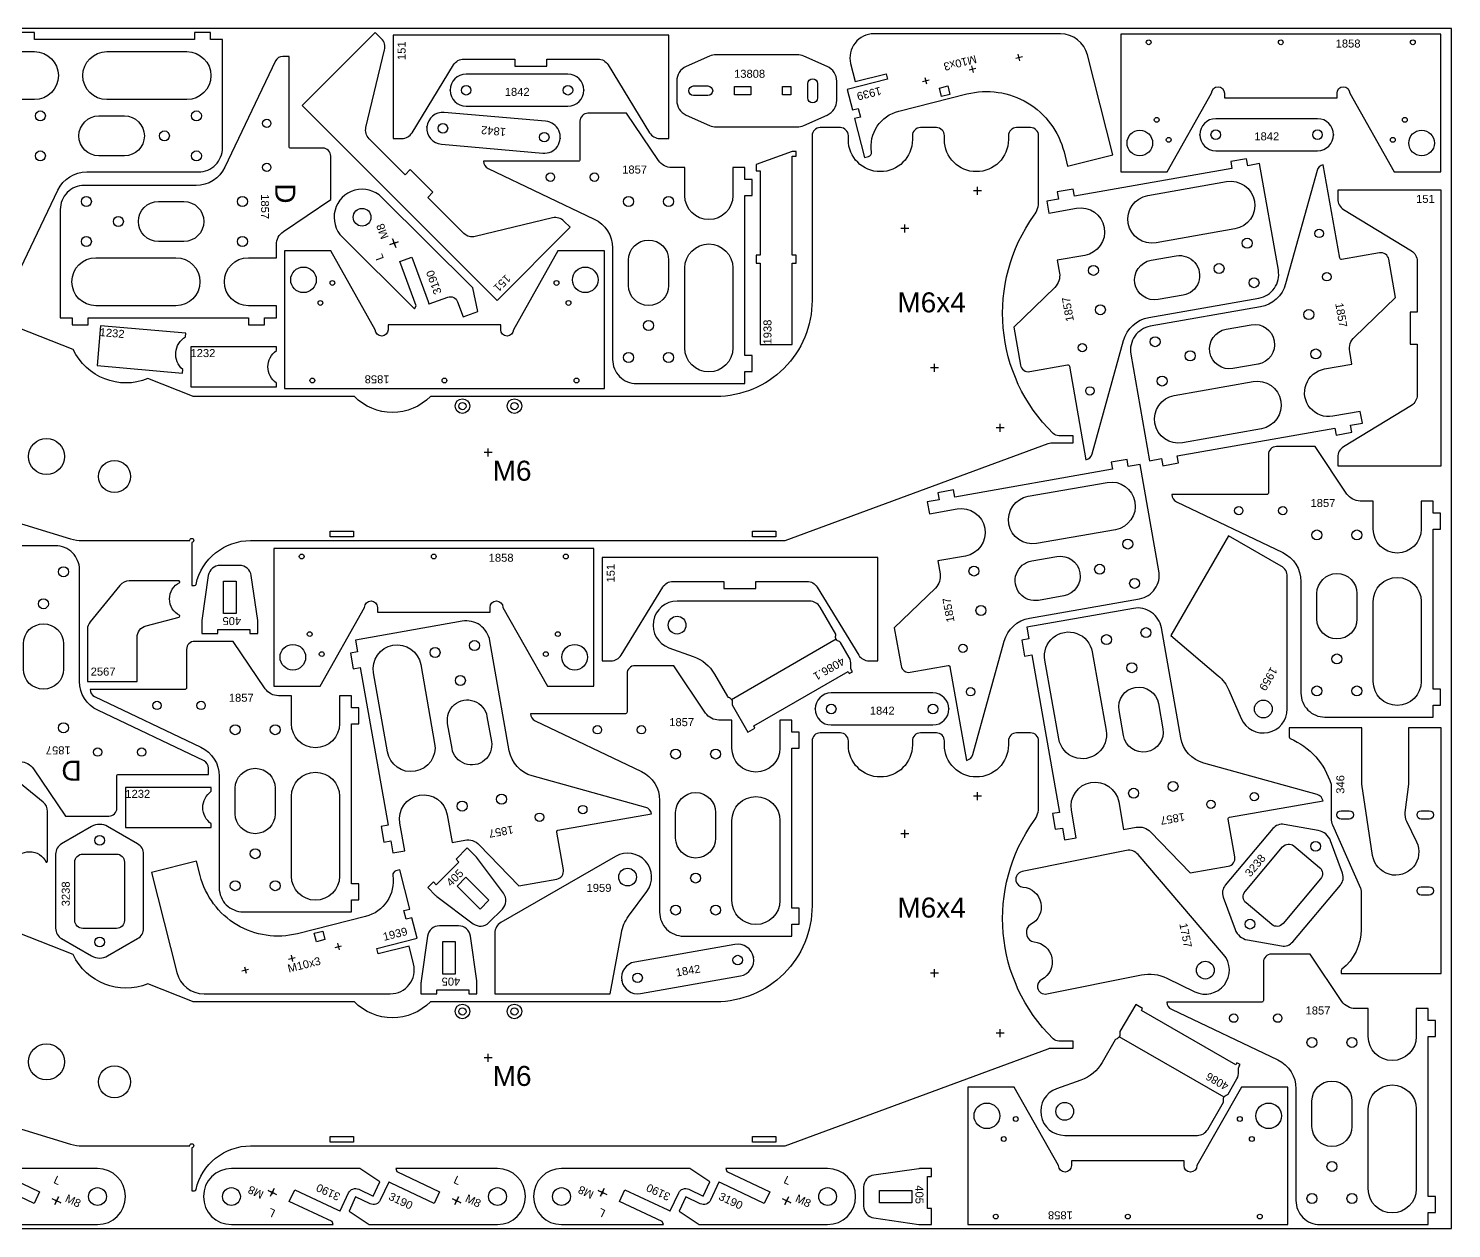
# Model space of a CAD drawing. Header units: millimetres. Extents: x 0 to 3000, y 0 to 1500.
# Drawn here: x 1222 to 3000, y 0 to 1500 of the extents above; entities that cross this region are included whole.
import ezdxf

# ---------------------------------------------------------------- set-up
doc = ezdxf.new("R2010")
doc.units = ezdxf.units.MM
doc.header["$MEASUREMENT"] = 0
for name, color, linetype in [('Gravir', 2, 'Continuous'), ('Gravír', 2, 'Continuous'), ('Jel', 2, 'Continuous')]:
    doc.layers.add(name, color=color, linetype=linetype)
doc.layers.add('Sheet', color=18, linetype='Continuous', true_color=0x000000)
doc.styles.add('Arial', font='txt', dxfattribs={"height": 0.2})
doc.styles.add('arial.ttf', font='txt', dxfattribs={"height": 0.2})
doc.styles.add('txt', font='txt', dxfattribs={"height": 0.2})

msp = doc.modelspace()

# ---------------------------------------------------------------- linework, layer by layer
at = {"color": 7}
for points in [[(1195.4, 1165.1), (1258.6, 1297.9, -0.28928), (1294.7, 1320.7), (1434.3, 1320.7, 0.414214), (1464.3, 1350.7), (1464.3, 1486), (1449.3, 1486), (1449.3, 1495), (1429.3, 1495), (1429.3, 1486), (1229.3, 1486), (1229.3, 1495), (1209.3, 1495)], [(1194.3, 1471), (1229.3, 1471, -1), (1229.3, 1411), (1194.3, 1411)], [(879.9, 982.8), (1274.5, 862.1, 0.074313), (1289.1, 860), (1423.3, 860, -1), (1428.3, 860.2, -0.429408), (1425.8, 857.6), (1425.8, 803.6), (1429.2, 803.6, 0.351484), (1431.2, 805.2, -0.351484), (1499.5, 860), (2167.5, 860), (2495.9, 981.3, -0.088747), (2499.3, 982), (2527.1, 982), (2527.1, 991), (2509.2, 991, -0.195996), (2502.2, 993.8, -0.370573), (2478.5, 1266.5, 0.156999), (2484.1, 1284), (2484.1, 1366, 0.414214), (2474.1, 1376), (2456.3, 1376, 0.414214), (2446.3, 1366), (2446.3, 1361, -1), (2366.3, 1361), (2366.3, 1366, 0.414214), (2356.3, 1376), (2336.3, 1376, 0.414214), (2326.3, 1366), (2326.3, 1361, -1), (2246.3, 1361), (2246.3, 1366, 0.414214), (2236.3, 1376), (2211, 1376, 0.414214), (2201, 1366), (2201, 1160, -0.414214), (2081, 1040), (1724.1, 1040, -0.421053), (1629.1, 1040), (1428.7, 1040, -0.094015), (1426.9, 1040.3), (1371, 1062.3, -0.4), (1277.9, 1098.9), (1195.4, 1131.4, -0.308197)], [(1211.5, 583.5, -0.249328), (1228, 574.7), (1268, 515.5), (1322.3, 515.5, 0.414214), (1332.3, 525.5), (1332.3, 565.5, -0.414214), (1334.3, 567.5), (1446.9, 567.5), (1446.9, 575.5, 0.28928), (1441.2, 584.5), (1308.4, 647.8, -0.28928), (1285.6, 683.9), (1285.6, 823.5, 0.414214), (1255.6, 853.5), (1120.3, 853.5)], [(879.9, 226.2), (1274.5, 105.6, 0.074313), (1289.1, 103.4), (1423.3, 103.4, -1), (1428.3, 103.7, -0.429408), (1425.8, 101), (1425.8, 47), (1429.2, 47, 0.351484), (1431.2, 48.6, -0.351484), (1499.5, 103.4), (2167.5, 103.4), (2495.9, 224.8, -0.088747), (2499.3, 225.4), (2527.1, 225.4), (2527.1, 234.4), (2509.2, 234.4, -0.195996), (2502.2, 237.2, -0.370573), (2478.5, 509.9, 0.156999), (2484.1, 527.4), (2484.1, 609.4, 0.414214), (2474.1, 619.4), (2456.3, 619.4, 0.414214), (2446.3, 609.4), (2446.3, 604.4, -1), (2366.3, 604.4), (2366.3, 609.4, 0.414214), (2356.3, 619.4), (2336.3, 619.4, 0.414214), (2326.3, 609.4), (2326.3, 604.4, -1), (2246.3, 604.4), (2246.3, 609.4, 0.414214), (2236.3, 619.4), (2211, 619.4, 0.414214), (2201, 609.4), (2201, 403.4, -0.414214), (2081, 283.4), (1724.1, 283.4, -0.421053), (1629.1, 283.4), (1428.7, 283.4, -0.094015), (1426.9, 283.7), (1371, 305.7, -0.4), (1277.9, 342.4), (1195.4, 374.9, -0.308197)]]:
    msp.add_lwpolyline(points, format="xyb", dxfattribs=at)
for points in [[(1655.2, 1495), (1563.8, 1403.6), (1807.3, 1160), (1898.7, 1251.5), (1891, 1259.2, 0.261313), (1876.8, 1263.2), (1780.1, 1239.8, -0.261313), (1765.9, 1243.8), (1720.9, 1288.9), (1727.2, 1295.2), (1699, 1323.5), (1692.6, 1317.1), (1647.5, 1362.2, -0.261313), (1643.6, 1376.3), (1666.9, 1473.1, 0.261313), (1663, 1487.2)], [(2021.8, 1362.5), (2021.8, 1491.8), (1677.4, 1491.8), (1677.4, 1362.5), (1688.4, 1362.5, 0.261313), (1701.2, 1369.7), (1753.1, 1454.6, -0.261313), (1765.9, 1461.8), (1829.6, 1461.8), (1829.6, 1452.8), (1869.6, 1452.8), (1869.6, 1461.8), (1933.3, 1461.8, -0.261313), (1946.1, 1454.6), (1998, 1369.7, 0.261313), (2010.8, 1362.5)], [(2545.1, 1466.9, 0.343708), (2511.2, 1493.3), (2278.3, 1493.3, 0.488419), (2249.2, 1456), (2254.8, 1433.6), (2293.6, 1443.4), (2295.3, 1436.6), (2244.9, 1423.9), (2251.4, 1398.2), (2258.6, 1400), (2261.3, 1389.3), (2254.1, 1387.5), (2266.4, 1338.5), (2271.5, 1339.8, 0.385737), (2275.2, 1345.4, -0.385736), (2309.5, 1396.8), (2394.4, 1418.2, -0.414214), (2515.8, 1345.6), (2520.3, 1327.7), (2576.6, 1341.9)], [(2586.6, 1320.8), (2644.6, 1320.8), (2700.2, 1419.1, -1), (2716.2, 1419.1), (2716.2, 1413.1), (2856.9, 1413.1), (2856.9, 1419.1, -1), (2872.9, 1419.1), (2928.5, 1320.8), (2986.6, 1320.8), (2986.6, 1492.7), (2586.6, 1492.7)], [(1539.6, 1465.1, 0.28928), (1530.6, 1459.4), (1467.3, 1326.5, -0.28928), (1431.2, 1303.7), (1291.6, 1303.7, 0.414214), (1261.6, 1273.7), (1261.6, 1138.4), (1276.6, 1138.4), (1276.6, 1129.4), (1296.6, 1129.4), (1296.6, 1138.4), (1496.6, 1138.4), (1496.6, 1129.4), (1516.6, 1129.4), (1516.6, 1138.4), (1531.6, 1138.4), (1531.6, 1153.4), (1496.6, 1153.4, -1), (1496.6, 1213.4), (1531.6, 1213.4), (1531.6, 1229.6, -0.249328), (1540.4, 1246.2), (1599.6, 1286.1), (1599.6, 1340.4, 0.414214), (1589.6, 1350.4), (1549.6, 1350.4, -0.414214), (1547.6, 1352.4), (1547.6, 1465.1)], [(1419.8, 1411), (1319.8, 1411, -1), (1319.8, 1471), (1419.8, 1471, -1)], [(2031.8, 1410.1, 0.296392), (2043.7, 1391.8), (2072.9, 1378.8, 0.104939), (2081, 1377.1), (2182.5, 1377.1, 0.104939), (2190.7, 1378.8), (2219.9, 1391.8, 0.296392), (2231.8, 1410.1), (2231.8, 1434.1, 0.296392), (2219.9, 1452.4), (2190.7, 1465.4, 0.104939), (2182.5, 1467.1), (2081, 1467.1, 0.104939), (2072.9, 1465.4), (2043.7, 1452.4, 0.296392), (2031.8, 1434.1)], [(1768.8, 1402.8), (1895.9, 1402.8, 1), (1895.9, 1442.8), (1768.8, 1442.8, 1)], [(2052.8, 1416.1, -1), (2052.8, 1428.1), (2070.8, 1428.1, -1), (2070.8, 1416.1)], [(2195.8, 1413.1), (2195.8, 1431.1, -1), (2207.8, 1431.1), (2207.8, 1413.1, -1)], [(1341.7, 1340.7), (1309.9, 1340.7, -1), (1309.9, 1390.7), (1341.7, 1390.7, -1)], [(1868.1, 1384), (1741.4, 1395.1, 1), (1737.9, 1355.3), (1864.6, 1344.2, 1)], [(1790.4, 1334.1, 0.28928), (1796.1, 1325.1), (1928.9, 1261.8, -0.28928), (1951.7, 1225.7), (1951.7, 1086.1, 0.414214), (1981.7, 1056.1), (2117, 1056.1), (2117, 1071.1), (2126, 1071.1), (2126, 1091.1), (2117, 1091.1), (2117, 1291.1), (2126, 1291.1), (2126, 1311.1), (2117, 1311.1), (2117, 1326.1), (2102, 1326.1), (2102, 1291.1, -1), (2042, 1291.1), (2042, 1326.1), (2025.8, 1326.1, -0.249328), (2009.2, 1334.9), (1969.3, 1394.1), (1921, 1394.1, 0.414214), (1911, 1384.1), (1911, 1336.1, -0.414214), (1909, 1334.1)], [(2705.4, 1347.2), (2832.5, 1347.2, 1), (2832.5, 1387.2), (2705.4, 1387.2, 1)], [(2543.1, 961, 0.28928), (2551, 968.2), (2590.2, 1110, -0.28928), (2621.8, 1138.7), (2759.3, 1163, 0.414214), (2783.6, 1197.7), (2760.1, 1331), (2745.3, 1328.4), (2743.8, 1337.2), (2724.1, 1333.8), (2725.6, 1324.9), (2528.7, 1290.2), (2527.1, 1299), (2507.4, 1295.6), (2509, 1286.7), (2494.2, 1284.1), (2496.8, 1269.3), (2531.3, 1275.4, -1), (2541.7, 1216.3), (2507.2, 1210.2), (2510.1, 1194.3, -0.249328), (2504.2, 1176.4), (2452.9, 1126.8), (2461.3, 1079.3, 0.414214), (2472.9, 1071.1), (2520.1, 1079.5, -0.414214), (2522.5, 1077.9)], [(2839.8, 1329.7, 0.28928), (2831.9, 1322.5), (2792.7, 1180.7, -0.28928), (2761.1, 1152), (2623.6, 1127.7, 0.414214), (2599.3, 1093), (2622.7, 959.7), (2637.5, 962.3), (2639.1, 953.5), (2658.8, 957), (2657.2, 965.8), (2854.2, 1000.5), (2855.7, 991.7), (2875.4, 995.2), (2873.9, 1004), (2888.6, 1006.6), (2886, 1021.4), (2851.6, 1015.3, -1), (2841.2, 1074.4), (2875.6, 1080.5), (2872.8, 1096.4, -0.249328), (2878.6, 1114.3), (2930, 1163.9), (2921.6, 1211.5, 0.414214), (2910, 1219.6), (2862.7, 1211.2, -0.414214), (2860.4, 1212.9)], [(1783.3, 1146.3), (1777.2, 1176), (1663.4, 1288.8, 1), (1614.1, 1239.1), (1704.4, 1149.5), (1706.1, 1153.2), (1685.9, 1208.8), (1700.9, 1214.2), (1721.2, 1158.6), (1722.2, 1155.8), (1722.6, 1155.6), (1745.9, 1164.1, -0.414214), (1758.1, 1158.4), (1764.9, 1139.6)], [(2729.3, 1249.4), (2630.8, 1232, -1), (2620.4, 1291.1), (2718.9, 1308.5, -1)], [(1384.2, 1283.7), (1416, 1283.7, -1), (1416, 1233.7), (1384.2, 1233.7, -1)], [(2857.8, 953.2), (2987.1, 953.2), (2987.1, 1297.7), (2857.8, 1297.7), (2857.8, 1286.7, 0.261313), (2865, 1273.9), (2949.9, 1222, -0.261313), (2957.1, 1209.2), (2957.1, 1145.5), (2948.1, 1145.5), (2948.1, 1105.5), (2957.1, 1105.5), (2957.1, 1041.7, -0.261313), (2949.9, 1028.9), (2865, 977, 0.261313), (2857.8, 964.2)], [(1971.7, 1178.7), (1971.7, 1210.5, -1), (2021.7, 1210.5), (2021.7, 1178.7, -1)], [(2042, 1100.6), (2042, 1200.6, -1), (2102, 1200.6), (2102, 1100.6, -1)], [(1306.1, 1213.4), (1406.1, 1213.4, -1), (1406.1, 1153.4), (1306.1, 1153.4, -1)], [(1941.6, 1221.9), (1883.5, 1221.9), (1827.9, 1123.5, -1), (1811.9, 1123.5), (1811.9, 1129.5), (1671.2, 1129.5), (1671.2, 1123.5, -1), (1655.2, 1123.5), (1599.6, 1221.9), (1541.6, 1221.9), (1541.6, 1050), (1941.6, 1050)], [(2664.6, 1166.6), (2633.3, 1161.1, -1), (2624.6, 1210.3), (2655.9, 1215.8, -1)], [(1307.6, 1078.6), (1414.2, 1069.2), (1414.6, 1073.8, -0.51558), (1418.1, 1114.4), (1418.5, 1119), (1311.9, 1128.4)], [(2718.3, 1124.1), (2749.6, 1129.6, -1), (2758.3, 1080.4), (2726.9, 1074.9, -1)], [(1424.6, 1052), (1531.6, 1052), (1531.6, 1056.7, -0.51558), (1531.6, 1097.4), (1531.6, 1102), (1424.6, 1102)], [(2653.5, 1041.3), (2752, 1058.7, -1), (2762.4, 999.6), (2664, 982.2, -1)], [(2393.9, 585.2, 0.28928), (2401.8, 592.4), (2441, 734.2, -0.28928), (2472.6, 762.9), (2610.1, 787.1, 0.414214), (2634.4, 821.9), (2610.9, 955.1), (2596.1, 952.5), (2594.6, 961.4), (2574.9, 957.9), (2576.4, 949.1), (2379.5, 914.3), (2377.9, 923.2), (2358.2, 919.7), (2359.8, 910.9), (2345, 908.3), (2347.6, 893.5), (2382.1, 899.6, -1), (2392.5, 840.5), (2358, 834.4), (2360.9, 818.4, -0.249328), (2355, 800.6), (2303.7, 751), (2312.1, 703.4, 0.414214), (2323.7, 695.3), (2370.9, 703.6, -0.414214), (2373.3, 702)], [(2650.5, 917.3, 0.28928), (2656.2, 908.3), (2789, 845, -0.28928), (2811.8, 808.9), (2811.8, 669.3, 0.414214), (2841.8, 639.3), (2977.1, 639.3), (2977.1, 654.3), (2986.1, 654.3), (2986.1, 674.3), (2977.1, 674.3), (2977.1, 874.3), (2986.1, 874.3), (2986.1, 894.3), (2977.1, 894.3), (2977.1, 909.3), (2962.1, 909.3), (2962.1, 874.3, -1), (2902.1, 874.3), (2902.1, 909.3), (2885.9, 909.3, -0.249328), (2869.3, 918.1), (2829.4, 977.3), (2781.1, 977.3, 0.414214), (2771.1, 967.3), (2771.1, 919.3, -0.414214), (2769.1, 917.3)], [(2580.1, 873.5), (2481.6, 856.2, -1), (2471.2, 915.3), (2569.7, 932.6, -1)], [(2721.5, 866), (2649.3, 741.1), (2708.4, 690.9, -0.114438), (2721.9, 672.8), (2737.3, 637.4, 0.813185), (2794.8, 649.4), (2794.8, 815, 0.267949), (2787.3, 828)], [(1528.3, 678), (1586.3, 678), (1641.9, 776.4, -1), (1657.9, 776.4), (1657.9, 770.4), (1798.6, 770.4), (1798.6, 776.4, -1), (1814.6, 776.4), (1870.2, 678), (1928.3, 678), (1928.3, 850), (1528.3, 850)], [(2283.1, 709.6), (2283.1, 838.9), (1938.7, 838.9), (1938.7, 709.6), (1949.7, 709.6, 0.261313), (1962.5, 716.8), (2014.4, 801.7, -0.261313), (2027.2, 808.9), (2090.9, 808.9), (2090.9, 799.9), (2130.9, 799.9), (2130.9, 808.9), (2194.6, 808.9, -0.261313), (2207.4, 801.7), (2259.3, 716.8, 0.261313), (2272.1, 709.6)], [(2515.4, 790.8), (2484.1, 785.2, -1), (2475.4, 834.5), (2506.7, 840, -1)], [(1508.5, 757.9, 0.035489), (1508.3, 760), (1500.3, 816.1, 0.373238), (1485.5, 828.9), (1461.5, 828.9, 0.373238), (1446.6, 816.1), (1438.6, 760, 0.035489), (1438.5, 757.9), (1438.5, 743.9), (1458.5, 743.9), (1458.5, 748.9), (1498.5, 748.9), (1498.5, 743.9), (1508.5, 743.9)], [(2831.8, 761.9), (2831.8, 793.7, -1), (2881.8, 793.7), (2881.8, 761.9, -1)], [(1295.6, 683.9), (1357.6, 683.9), (1357.6, 738.9, -0.341581), (1368.8, 753.4), (1410.1, 764.2), (1411.1, 765.8), (1411.1, 766.2, -0.627646), (1411.1, 807.6), (1411.1, 808.4), (1410.1, 809.4), (1347.7, 809.4, 0.225391), (1336.1, 803.9), (1299, 758.4, 0.1727), (1295.6, 748.9)], [(2902.1, 683.8), (2902.1, 783.8, -1), (2962.1, 783.8), (2962.1, 683.8, -1)], [(2230.5, 742.9), (2210.9, 776.7, 0.267949), (2198, 784.2), (2032.3, 784.2, 0.842284), (2022.2, 725.9), (2052.6, 715.1, -0.178252), (2079.1, 693), (2095.4, 664.9, 0.202615), (2096.6, 664, -0.422577), (2101.1, 656.2, 0.202615), (2101.3, 654.6), (2120.9, 620.6), (2129.6, 625.6), (2128.1, 628.2), (2245.9, 696.2), (2247.4, 693.6), (2251.3, 695.8, -0.155364), (2249.3, 704.7, 0.155364), (2247.4, 713.6), (2236.4, 732.6, 0.202615), (2235.1, 733.6, -0.422577), (2230.6, 741.4, 0.202615)], [(2839.4, 534.6, 0.28928), (2832.2, 542.5), (2690.4, 581.7, -0.28928), (2661.6, 613.3), (2637.4, 750.8, 0.414214), (2602.7, 775.2), (2469.4, 751.7), (2472, 736.9), (2463.1, 735.3), (2466.6, 715.6), (2475.5, 717.2), (2510.2, 520.2), (2501.4, 518.7), (2504.8, 499), (2513.7, 500.5), (2516.3, 485.8), (2531.1, 488.4), (2525, 522.8, -1), (2584.1, 533.2), (2590.2, 498.8), (2606.1, 501.6, -0.249328), (2624, 495.8), (2673.6, 444.4), (2721.1, 452.8, 0.414214), (2729.2, 464.4), (2720.9, 511.7, -0.414214), (2722.5, 514)], [(1265.6, 730.9), (1265.6, 699.1, -1), (1215.6, 699.1), (1215.6, 730.9, -1)], [(2000.4, 518.5, 0.28928), (1993.2, 526.4), (1851.4, 565.7, -0.28928), (1822.7, 597.3), (1798.4, 734.7, 0.414214), (1763.7, 759.1), (1630.4, 735.6), (1633, 720.8), (1624.2, 719.2), (1627.6, 699.6), (1636.5, 701.1), (1671.2, 504.2), (1662.4, 502.6), (1665.8, 482.9), (1674.7, 484.5), (1677.3, 469.7), (1692.1, 472.3), (1686, 506.8, -1), (1745.1, 517.2), (1751.2, 482.7), (1767.1, 485.5, -0.249328), (1785, 479.7), (1834.6, 428.4), (1882.1, 436.8, 0.414214), (1890.2, 448.3), (1881.9, 495.6, -0.414214), (1883.5, 497.9)], [(1298.8, 673.9, 0.28928), (1304.5, 664.9), (1437.4, 601.6, -0.28928), (1460.2, 565.5), (1460.2, 425.9, 0.414214), (1490.2, 395.9), (1625.5, 395.9), (1625.5, 410.9), (1634.5, 410.9), (1634.5, 430.9), (1625.5, 430.9), (1625.5, 630.9), (1634.5, 630.9), (1634.5, 650.9), (1625.5, 650.9), (1625.5, 665.9), (1610.5, 665.9), (1610.5, 630.9, -1), (1550.5, 630.9), (1550.5, 665.9), (1534.3, 665.9, -0.249328), (1517.7, 674.7), (1477.8, 733.9), (1429.5, 733.9, 0.414214), (1419.5, 723.9), (1419.5, 675.9, -0.414214), (1417.5, 673.9)], [(1712, 704.8), (1729.4, 606.3, -1), (1670.3, 595.9), (1652.9, 694.4, -1)], [(2551, 720.9), (2568.4, 622.4, -1), (2509.3, 612), (2491.9, 710.4, -1)], [(1849.1, 643.5, 0.28928), (1854.8, 634.5), (1987.7, 571.2, -0.28928), (2010.5, 535.1), (2010.5, 395.5, 0.414214), (2040.5, 365.5), (2175.8, 365.5), (2175.8, 380.5), (2184.8, 380.5), (2184.8, 400.5), (2175.8, 400.5), (2175.8, 600.5), (2184.8, 600.5), (2184.8, 620.5), (2175.8, 620.5), (2175.8, 635.5), (2160.8, 635.5), (2160.8, 600.5, -1), (2100.8, 600.5), (2100.8, 635.5), (2084.6, 635.5, -0.249328), (2068, 644.3), (2028.1, 703.5), (1979.8, 703.5, 0.414214), (1969.8, 693.5), (1969.8, 645.5, -0.414214), (1967.8, 643.5)], [(2633.8, 656.1), (2639.3, 624.8, -1), (2590.1, 616.1), (2584.5, 647.5, -1)], [(1794.8, 640.1), (1800.3, 608.8, -1), (1751.1, 600.1), (1745.6, 631.4, -1)], [(2224.9, 629.4), (2352, 629.4, 1), (2352, 669.4), (2224.9, 669.4, 1)], [(2987.1, 318.6), (2987.1, 625.8), (2946.1, 625.8), (2946.1, 555.4), (2941.8, 520.2, 0.144993), (2943.7, 509), (2956.2, 483.4, -1.165564), (2901.4, 466.4), (2888.1, 555.4), (2888.1, 625.8), (2797.1, 625.8), (2797.1, 614.4, 0.300796), (2798.3, 612.5, -0.223466), (2849.4, 555.4), (2849.4, 512.5, 0.105104), (2851.1, 504.4), (2886.2, 425.4, -0.105104), (2887.1, 421.4), (2887.1, 373.9, -0.230961), (2862.9, 324.2, 0.230961), (2862.1, 322.7), (2862.1, 318.6)], [(1120.3, 573.5), (1120.3, 511.5), (1175.3, 511.5, -0.341581), (1189.8, 500.3), (1200.5, 459), (1202.2, 458), (1202.5, 458, -0.627646), (1244, 458), (1244.8, 458), (1245.8, 459), (1245.8, 521.4, 0.225391), (1240.2, 533), (1194.7, 570.1, 0.1727), (1185.3, 573.5)], [(1480.2, 518.5), (1480.2, 550.3, -1), (1530.2, 550.3), (1530.2, 518.5, -1)], [(1550.5, 440.4), (1550.5, 540.4, -1), (1610.5, 540.4), (1610.5, 440.4, -1)], [(1343.2, 501.1), (1450.2, 501.1), (1450.2, 505.8, -0.51558), (1450.2, 546.5), (1450.2, 551.1), (1343.2, 551.1)], [(2030.5, 488.1), (2030.5, 519.9, -1), (2080.5, 519.9), (2080.5, 488.1, -1)], [(2100.8, 410), (2100.8, 510, -1), (2160.8, 510), (2160.8, 410, -1)], [(2872.1, 511.7), (2862.1, 511.7, -1), (2862.1, 522.2), (2872.1, 522.2, -1)], [(2972.1, 511.7), (2962.1, 511.7, -1), (2962.1, 522.2), (2972.1, 522.2, -1)], [(1320.8, 340.7), (1358.3, 362.4, 0.267949), (1365.8, 375.4), (1365.8, 467.9, 0.267949), (1358.3, 480.8), (1320.8, 502.5, 0.267949), (1300.8, 502.5), (1263.3, 480.8, 0.267949), (1255.8, 467.9), (1255.8, 375.4, 0.267949), (1263.3, 362.4), (1300.8, 340.7, 0.267949)], [(2744.9, 360.8), (2787.5, 353.2, 0.267949), (2801.6, 358.4), (2861.1, 429.2, 0.267949), (2863.7, 444), (2848.9, 484.7, 0.267949), (2833.5, 497.5), (2790.9, 505.1, 0.267949), (2776.8, 499.9), (2717.3, 429.1, 0.267949), (2714.7, 414.3), (2729.6, 373.6, 0.267949)], [(2743.2, 407, -0.414214), (2742, 421.1), (2788.9, 477, -0.414214), (2803, 478.3), (2835.2, 451.3, -0.414214), (2836.4, 437.2), (2789.5, 381.3, -0.414214), (2775.4, 380)], [(1289.8, 375.1, -0.414214), (1279.8, 385.1), (1279.8, 458.1, -0.414214), (1289.8, 468.1), (1331.8, 468.1, -0.414214), (1341.8, 458.1), (1341.8, 385.1, -0.414214), (1331.8, 375.1)], [(1730.6, 416.4, 0.035489), (1732.2, 415), (1777.5, 381, 0.373238), (1797.1, 382.4), (1814.1, 399.4, 0.373238), (1815.4, 419), (1781.5, 464.3, 0.035489), (1780.1, 465.9), (1770.2, 475.7), (1756.1, 461.6), (1759.6, 458.1), (1731.3, 429.8), (1727.8, 433.3), (1720.7, 426.2)], [(1804.5, 293.4), (1948.7, 293.4), (1962.7, 369.7, -0.114438), (1971.6, 390.4), (1994.6, 421.4, 0.813185), (1955.5, 465.2), (1812, 382.4, 0.267949), (1804.5, 369.4)], [(2463.5, 446.1, 0.406312), (2455.7, 434.6, 0.324188), (2464.5, 426.9, -0.745356), (2474, 379.9, 0.331679), (2468.9, 369.1), (2469.5, 366.3, 0.331679), (2478.4, 358.3, -0.745356), (2487.9, 311.3, 0.324188), (2482.7, 300.8, 0.406312), (2494.4, 293.2), (2612.5, 317.1, -0.164575), (2644.3, 313), (2679.2, 296, 0.813185), (2715.2, 342.5), (2608.3, 467.5, 0.272222), (2594, 472.5)], [(1407.2, 319.9, 0.343708), (1441.2, 293.4), (1674, 293.4, 0.488419), (1703.1, 330.7), (1697.5, 353.1), (1658.7, 343.4), (1657, 350.2), (1707.4, 362.8), (1700.9, 388.5), (1693.7, 386.7), (1691, 397.4), (1698.3, 399.2), (1685.9, 448.2), (1680.8, 446.9, 0.385737), (1677.1, 441.3, -0.385736), (1642.9, 389.9), (1557.9, 368.5, -0.414214), (1436.5, 441.1), (1432, 459), (1375.8, 444.9)], [(2972.1, 416.7), (2962.1, 416.7, -1), (2962.1, 427.2), (2972.1, 427.2, -1)], [(1782.3, 307.3, 0.035489), (1782.2, 309.5), (1774.1, 365.5, 0.373238), (1759.3, 378.4), (1735.3, 378.4, 0.373238), (1720.5, 365.5), (1712.5, 309.5, 0.035489), (1712.3, 307.3), (1712.3, 293.4), (1732.3, 293.4), (1732.3, 298.4), (1772.3, 298.4), (1772.3, 293.4), (1782.3, 293.4)], [(1986.4, 293.7), (2111.6, 315.8, 1), (2104.6, 355.2), (1979.4, 333.1, 1)], [(2644.3, 283, 0.28928), (2650, 274), (2782.8, 210.7, -0.28928), (2805.6, 174.6), (2805.6, 35, 0.414214), (2835.6, 5), (2970.9, 5), (2970.9, 20), (2979.9, 20), (2979.9, 40), (2970.9, 40), (2970.9, 240), (2979.9, 240), (2979.9, 260), (2970.9, 260), (2970.9, 275), (2955.9, 275), (2955.9, 240, -1), (2895.9, 240), (2895.9, 275), (2879.7, 275, -0.249328), (2863.1, 283.8), (2823.2, 343), (2774.9, 343, 0.414214), (2764.9, 333), (2764.9, 285, -0.414214), (2762.9, 283)], [(2720.8, 168.1), (2731.8, 187.1, 0.155364), (2733.7, 196, -0.155364), (2735.7, 204.9), (2731.8, 207.2), (2730.3, 204.6), (2612.5, 272.6), (2614, 275.2), (2605.4, 280.2), (2585.7, 246.1, 0.202615), (2585.5, 244.5, -0.422577), (2581, 236.8, 0.202615), (2579.8, 235.8), (2563.5, 207.7, -0.178252), (2537, 185.6), (2506.6, 174.8, 0.842284), (2516.7, 116.5), (2682.4, 116.5, 0.267949), (2695.4, 124), (2714.9, 157.8, 0.202615), (2715.1, 159.4, -0.422577), (2719.5, 167.1, 0.202615)], [(2825.6, 127.6), (2825.6, 159.4, -1), (2875.6, 159.4), (2875.6, 127.6, -1)], [(2895.9, 49.5), (2895.9, 149.5, -1), (2955.9, 149.5), (2955.9, 49.5, -1)], [(2795.5, 176.9), (2737.4, 176.9), (2681.8, 78.6, -1), (2665.8, 78.6), (2665.8, 84.6), (2525.1, 84.6), (2525.1, 78.6, -1), (2509.1, 78.6), (2453.5, 176.9), (2395.5, 176.9), (2395.5, 5), (2795.5, 5)], [(1122.6, 21.8), (1147.8, 5), (1308.1, 5, 1), (1308.1, 75), (1180.8, 75), (1182.2, 71.2), (1235.7, 46), (1228.9, 31.5), (1175.4, 56.8), (1172.7, 58), (1172.2, 57.9), (1161.6, 35.5, -0.414214), (1149, 30.9), (1130.9, 39.5)], [(1661, 58.2), (1635.7, 75), (1475.5, 75, 1), (1475.5, 5), (1602.7, 5), (1601.3, 8.8), (1547.8, 34), (1554.6, 48.5), (1608.2, 23.2), (1610.9, 22), (1611.3, 22.1), (1621.9, 44.5, -0.414214), (1634.5, 49.1), (1652.6, 40.5)], [(1622.4, 21.8), (1647.7, 5), (1807.9, 5, 1), (1807.9, 75), (1680.7, 75), (1682, 71.2), (1735.5, 46), (1728.7, 31.5), (1675.2, 56.8), (1672.5, 58), (1672, 57.9), (1661.5, 35.5, -0.414214), (1648.8, 30.9), (1630.7, 39.5)], [(2073.4, 58.2), (2048.2, 75), (1887.9, 75, 1), (1887.9, 5), (2015.2, 5), (2013.8, 8.8), (1960.3, 34), (1967.1, 48.5), (2020.6, 23.2), (2023.3, 22), (2023.8, 22.1), (2034.3, 44.5, -0.414214), (2047, 49.1), (2065.1, 40.5)], [(2034.9, 21.8), (2060.1, 5), (2220.4, 5, 1), (2220.4, 75), (2093.1, 75), (2094.5, 71.2), (2148, 46), (2141.2, 31.5), (2087.7, 56.8), (2085, 58), (2084.5, 57.9), (2074, 35.5, -0.414214), (2061.3, 30.9), (2043.2, 39.5)], [(2336.5, 75, 0.035489), (2334.3, 74.8), (2278.3, 66.8, 0.373238), (2265.4, 52), (2265.4, 28, 0.373238), (2278.3, 13.2), (2334.3, 5.2, 0.035489), (2336.5, 5), (2350.4, 5), (2350.4, 25), (2345.4, 25), (2345.4, 65), (2350.4, 65), (2350.4, 75)]]:
    msp.add_lwpolyline(points, format="xyb", close=True, dxfattribs=at)
for points in [[(2104, 1416.9), (2104, 1427.4), (2124.5, 1427.4), (2124.5, 1416.9)], [(2164, 1416.9), (2164, 1427.4), (2174.5, 1427.4), (2174.5, 1416.9)], [(2370.7, 1428.2), (2373.3, 1417.5), (2362.7, 1414.9), (2360, 1425.5)], [(2176.2, 1105), (2176.2, 1206.5), (2181.2, 1206.5), (2181.2, 1216.5), (2176.2, 1216.5), (2176.2, 1340.4), (2181.2, 1340.4), (2181.2, 1346.4), (2176.2, 1346.4), (2131.2, 1330.1), (2131.2, 1322.1), (2136.2, 1322.1), (2136.2, 1216.5), (2131.2, 1216.5), (2131.2, 1206.5), (2136.2, 1206.5), (2136.2, 1105)], [(1598.8, 864.7), (1598.8, 871.7), (1627.8, 871.7), (1627.8, 864.7)], [(2126.5, 864.7), (2126.5, 871.7), (2155.5, 871.7), (2155.5, 864.7)], [(1481.2, 809.2), (1481.2, 768.7), (1465.7, 768.7), (1465.7, 809.2)], [(1786.1, 399.4), (1757.5, 428), (1768.5, 439), (1797.1, 410.3)], [(1581.7, 358.5), (1579, 369.2), (1589.6, 371.9), (1592.3, 361.2)], [(1755.1, 358.6), (1755.1, 318.1), (1739.6, 318.1), (1739.6, 358.6)], [(1598.8, 108.1), (1598.8, 115.1), (1627.8, 115.1), (1627.8, 108.1)], [(2126.5, 108.1), (2126.5, 115.1), (2155.5, 115.1), (2155.5, 108.1)], [(2285.1, 47.7), (2325.6, 47.7), (2325.6, 32.2), (2285.1, 32.2)]]:
    msp.add_lwpolyline(points, close=True, dxfattribs=at)
at = {"color": 2}
for points in [[(1674, 1230), (1673.1, 1229.7)], [(1681, 1232.5), (1678.7, 1231.7), (1676.3, 1230.8)], [(1677, 1236.4), (1676.7, 1237.2)], [(1679.5, 1229.3), (1678.7, 1231.7), (1677.8, 1234)], [(1680.4, 1227), (1680.7, 1226.1)], [(1683.4, 1233.4), (1684.2, 1233.7)], [(1252.4, 36.9), (1251.6, 37.3)], [(1254.7, 35.9), (1257, 34.8), (1259.2, 33.7)], [(1255.9, 32.5), (1257, 34.8), (1258, 37.1)], [(1259.1, 39.3), (1259.5, 40.1)], [(1522, 47.3), (1521.2, 47.7)], [(1524.4, 40.7), (1524, 39.9)], [(1528.8, 44.1), (1526.6, 45.2), (1524.3, 46.3)], [(1527.6, 47.5), (1526.6, 45.2), (1525.5, 42.9)], [(1528.7, 49.7), (1529.1, 50.5)], [(1531.1, 43.1), (1531.9, 42.7)], [(1752.3, 36.9), (1751.5, 37.3)], [(1754.5, 35.9), (1756.8, 34.8), (1759.1, 33.7)], [(1755.7, 32.5), (1756.8, 34.8), (1757.9, 37.1)], [(1758.9, 39.3), (1759.3, 40.1)], [(1934.5, 47.3), (1933.7, 47.7)], [(1936.9, 40.7), (1936.5, 39.9)], [(1941.3, 44.1), (1939, 45.2), (1936.8, 46.3)], [(1940.1, 47.5), (1939, 45.2), (1938, 42.9)], [(1941.2, 49.7), (1941.5, 50.5)], [(1943.6, 43.1), (1944.4, 42.7)], [(2164.8, 36.9), (2163.9, 37.3)], [(2167, 35.9), (2169.3, 34.8), (2171.5, 33.7)], [(2168.2, 32.5), (2169.3, 34.8), (2170.3, 37.1)], [(2171.4, 39.3), (2171.8, 40.1)], [(1254.8, 30.3), (1254.4, 29.5)], [(1261.5, 32.7), (1262.3, 32.3)], [(1754.7, 30.3), (1754.3, 29.5)], [(1761.3, 32.7), (1762.1, 32.3)], [(2167.1, 30.3), (2166.8, 29.5)], [(2173.8, 32.7), (2174.6, 32.3)]]:
    msp.add_lwpolyline(points, dxfattribs=at)
at = {"color": 7}
for centre, radius in [((2621.6, 1482.7), 3), ((2786.6, 1482.7), 3), ((2951.6, 1482.7), 3), ((1768.8, 1422.8), 6), ((1895.9, 1422.8), 6), ((1236.7, 1390.7), 6.25), ((1431.7, 1390.7), 6.25), ((2631.6, 1385.8), 3), ((2941.6, 1385.8), 3), ((1391.7, 1365.7), 6.25), ((1519.6, 1381.4), 5.25), ((1739.7, 1375.2), 6), ((1866.3, 1364.1), 6), ((2610.5, 1356.8), 16), ((2705.4, 1367.2), 6), ((2832.5, 1367.2), 6), ((2962.6, 1356.8), 16), ((2646.6, 1360.8), 3), ((2926.6, 1360.8), 3), ((1236.7, 1340.7), 6.25), ((1431.7, 1340.7), 6.25), ((1519.6, 1326.4), 5.25), ((1874, 1314.1), 5.25), ((1929, 1314.1), 5.25), ((1294.2, 1283.7), 6.25), ((1489.2, 1283.7), 6.25), ((1971.7, 1283.7), 6.25), ((2021.7, 1283.7), 6.25), ((1334.2, 1258.7), 6.25), ((1638.7, 1264), 11.1), ((2834.6, 1243.8), 5.25), ((1294.2, 1233.7), 6.25), ((1489.2, 1233.7), 6.25), ((2744.6, 1231.5), 6.25), ((1565.5, 1185.8), 16), ((1917.6, 1185.8), 16), ((2552.5, 1197.6), 6.25), ((2709.5, 1199.9), 6.25), ((2844.2, 1189.7), 5.25), ((1601.6, 1181.9), 3), ((1881.6, 1181.9), 3), ((2753.2, 1182.2), 6.25), ((1586.6, 1156.9), 3), ((1896.6, 1156.9), 3), ((2561.2, 1148.4), 6.25), ((2821.7, 1142.4), 6.25), ((1996.7, 1128.7), 6.25), ((2538.7, 1101), 5.25), ((2629.6, 1108.5), 6.25), ((1971.7, 1088.7), 6.25), ((2021.7, 1088.7), 6.25), ((2673.4, 1090.8), 6.25), ((2830.3, 1093.1), 6.25), ((1576.6, 1060), 3), ((1741.6, 1060), 3), ((1906.6, 1060), 3), ((2548.2, 1046.9), 5.25), ((2638.3, 1059.3), 6.25), ((1764.1, 1028), 4.5), ((1829.1, 1028), 4.5), ((1244.4, 965), 22.5), ((1329.4, 940), 20), ((2734.1, 897.3), 5.25), ((2789.1, 897.3), 5.25), ((2831.8, 866.9), 6.25), ((2881.8, 866.9), 6.25), ((2595.4, 855.6), 6.25), ((1563.3, 840), 3), ((1728.3, 840), 3), ((1893.3, 840), 3), ((1265.6, 820.9), 6.25), ((2403.3, 821.8), 6.25), ((2560.3, 824.1), 6.25), ((2604, 806.4), 6.25), ((1240.6, 780.9), 6.25), ((2032.3, 754.2), 11.1), ((2412, 772.5), 6.25), ((2618.2, 744.8), 6.25), ((1552.2, 714.1), 16), ((1573.3, 743), 3), ((1779.2, 728.7), 6.25), ((1883.3, 743), 3), ((1904.3, 714.1), 16), ((2389.5, 725.2), 5.25), ((2568.9, 736.1), 6.25), ((1588.3, 718), 3), ((1729.9, 720), 6.25), ((1868.3, 718), 3), ((2856.8, 711.9), 6.25), ((2600.5, 701), 6.25), ((1761.5, 685), 6.25), ((2399, 671), 5.25), ((2831.8, 671.9), 6.25), ((2881.8, 671.9), 6.25), ((1382.5, 653.9), 5.25), ((1437.5, 653.9), 5.25), ((2764.8, 649.4), 11.1), ((2224.9, 649.4), 6), ((2352, 649.4), 6), ((1265.6, 625.9), 6.25), ((1480.2, 623.5), 6.25), ((1530.2, 623.5), 6.25), ((1932.8, 623.5), 5.25), ((1987.8, 623.5), 5.25), ((1308.3, 595.5), 5.25), ((1363.3, 595.5), 5.25), ((2030.5, 593.1), 6.25), ((2080.5, 593.1), 6.25), ((2652, 552.7), 6.25), ((1763.8, 528), 6.25), ((1813, 536.7), 6.25), ((2602.8, 544.1), 6.25), ((2699.4, 530.2), 5.25), ((2753.5, 539.8), 5.25), ((1860.4, 514.1), 5.25), ((1914.5, 523.7), 5.25), ((1310.8, 485.2), 6.1), ((2830.1, 477.8), 6.1), ((1505.2, 468.5), 6.25), ((1970.5, 439.3), 11.1), ((1480.2, 428.5), 6.25), ((1530.2, 428.5), 6.25), ((2055.5, 438.1), 6.25), ((2030.5, 398.1), 6.25), ((2080.5, 398.1), 6.25), ((2748.3, 380.5), 6.1), ((1310.8, 358.1), 6.1), ((2108.1, 335.5), 6), ((2692.4, 323), 11.1), ((1982.9, 313.4), 6), ((1764.1, 271.4), 4.5), ((1829.1, 271.4), 4.5), ((2727.9, 263), 5.25), ((2782.9, 263), 5.25), ((2825.6, 232.6), 6.25), ((2875.6, 232.6), 6.25), ((1244.4, 208.4), 22.5), ((1329.4, 183.4), 20), ((2419.4, 140.9), 16), ((2516.7, 146.5), 11.1), ((2771.5, 140.9), 16), ((2455.5, 136.9), 3), ((2735.5, 136.9), 3), ((2440.5, 111.9), 3), ((2750.5, 111.9), 3), ((2850.6, 77.6), 6.25), ((1308.1, 40), 11.1), ((1475.5, 40), 11.1), ((1807.9, 40), 11.1), ((1887.9, 40), 11.1), ((2220.4, 40), 11.1), ((2825.6, 37.6), 6.25), ((2875.6, 37.6), 6.25), ((2430.5, 15), 3), ((2595.5, 15), 3), ((2760.5, 15), 3)]:
    msp.add_circle(centre, radius, dxfattribs=at)
for p in [(1748.8, 1422.8), (1915.9, 1422.8), (1719.7, 1376.9), (1886.2, 1362.4), (2685.4, 1367.2), (2852.5, 1367.2), (2204.9, 649.4), (2372, 649.4), (2127.8, 339), (1963.2, 309.9)]:
    msp.add_point(p, dxfattribs=at)
at = {"layer": 'Gravir', "color": 2}
for points in [[(1673.6, 1229.8), (1683.8, 1233.5)], [(1676.7, 1237.2), (1680.7, 1226.1)], [(2231.2, 736.5), (2100.5, 661)], [(2231.2, 736.5), (2100.5, 661)], [(2715.7, 164.2), (2584.9, 239.7)], [(2715.7, 164.2), (2584.9, 239.7)], [(1262.3, 32.3), (1251.6, 37.3)], [(1259.3, 39.7), (1254.6, 29.9)], [(1521.2, 47.7), (1531.9, 42.7)], [(1524.2, 40.3), (1528.9, 50.1)], [(1762.1, 32.3), (1751.5, 37.3)], [(1759.1, 39.7), (1754.5, 29.9)], [(1933.7, 47.7), (1944.4, 42.7)], [(1936.7, 40.3), (1941.4, 50.1)], [(2174.6, 32.3), (2163.9, 37.3)], [(2171.6, 39.7), (2166.9, 29.9)]]:
    msp.add_lwpolyline(points, dxfattribs=at)
at = {"layer": 'Gravír', "color": 2}
for points in [[(2463.8, 1464.6), (2455.5, 1462.5)], [(2460.7, 1459.4), (2458.6, 1467.7)], [(2405.6, 1450), (2397.3, 1447.9)], [(2402.5, 1444.8), (2400.4, 1453.1)], [(2347.4, 1435.3), (2339.1, 1433.3)], [(2344.3, 1430.2), (2342.2, 1438.4)], [(2407.7, 1292), (2407.7, 1302)], [(2412.7, 1297), (2402.7, 1297)], [(2321.7, 1250), (2311.7, 1250)], [(2316.7, 1245), (2316.7, 1255)], [(2359.1, 1076), (2349.1, 1076)], [(2354.1, 1071), (2354.1, 1081)], [(2441, 1001), (2431, 1001)], [(2436, 996), (2436, 1006)], [(1801.1, 970), (1791.1, 970)], [(1796.1, 965), (1796.1, 975)], [(2412.7, 540.4), (2402.7, 540.4)], [(2407.7, 535.4), (2407.7, 545.4)], [(2316.7, 488.4), (2316.7, 498.4)], [(2321.7, 493.4), (2311.7, 493.4)], [(1608, 356.6), (1610.1, 348.3)], [(1546.8, 336.7), (1555, 338.8)], [(1549.9, 341.9), (1551.9, 333.6)], [(1604.9, 351.4), (1613.2, 353.5)], [(1488.6, 322.1), (1496.9, 324.2)], [(1491.7, 327.3), (1493.8, 319)], [(2354.1, 314.4), (2354.1, 324.4)], [(2359.1, 319.4), (2349.1, 319.4)], [(2436, 239.4), (2436, 249.4)], [(2441, 244.4), (2431, 244.4)], [(1801.1, 213.4), (1791.1, 213.4)], [(1796.1, 208.4), (1796.1, 218.4)]]:
    msp.add_lwpolyline(points, dxfattribs=at)
for centre in [(1764.1, 1028), (1829.1, 1028), (1764.1, 271.4), (1829.1, 271.4)]:
    msp.add_circle(centre, 9.12, dxfattribs=at)
at = {"layer": 'Sheet', "color": 18, "true_color": 0x000000}
msp.add_lwpolyline([(0, 0), (3000, 0), (3000, 1500), (0, 1500)], close=True, dxfattribs=at)

# ---------------------------------------------------------------- texts
at = {"color": 2, "char_height": 10, "attachment_point": 7, "style": 'Arial'}
for insert, rotation in [((1666.1, 1212.3), 110), ((1252.3, 57.4), 334.753), ((1752.1, 57.4), 334.753), ((2164.6, 57.4), 334.753), ((1531.2, 22.6), 154.753), ((1943.7, 22.6), 154.753)]:
    msp.add_mtext('L', dxfattribs=dict(at, insert=insert, rotation=rotation))
at = {"layer": 'Gravir', "color": 2, "char_height": 10, "attachment_point": 7}
for s, insert, rotation, style in [('M8', (1672.2, 1239), 110, 'arial.ttf'), ('3190', (1738.5, 1169.8), 110, 'arial.ttf'), ('4086.1', (2238.2, 714.7), 210, 'arial.ttf'), ('4086', (2722.7, 180.9), 150, 'txt'), ('3190', (1612.6, 43.4), 154.753, 'arial.ttf'), ('3190', (2025.1, 43.4), 154.753, 'arial.ttf'), ('M8', (1266.7, 34.1), 334.753, 'arial.ttf'), ('M8', (1516.8, 45.9), 154.753, 'arial.ttf'), ('3190', (1670.8, 36.6), 334.753, 'arial.ttf'), ('M8', (1766.6, 34.1), 334.753, 'arial.ttf'), ('M8', (1929.3, 45.9), 154.753, 'arial.ttf'), ('3190', (2083.2, 36.6), 334.753, 'arial.ttf'), ('M8', (2179, 34.1), 334.753, 'arial.ttf')]:
    msp.add_mtext(s, dxfattribs=dict(at, insert=insert, rotation=rotation, style=style))
at = {"layer": 'Gravír', "color": 2, "attachment_point": 7, "style": 'arial.ttf'}
for s, insert, char_height, rotation in [('151', (1693.2, 1460.5), 10, 90), ('M10x3', (2405.1, 1467), 10, 194.127), ('1939', (2286.1, 1427.3), 10, 194.127), ('1842', (1818.9, 1375.5), 10, 175), ('D', (1530.3, 1306.4), 25, 270), ('1857', (1512.3, 1292.8), 10, 270), ('151', (1818.3, 1193.4), 10, 225), ('1857', (2528.4, 1134.5), 10, 100), ('1857', (2854.5, 1156.2), 10, 280), ('1232', (1310.5, 1115.5), 10, 355), ('1938', (2150.4, 1105), 10, 90), ('151', (1954.5, 807.5), 10, 90), ('1857', (2379.2, 758.6), 10, 100), ('405', (1487.6, 764.4), 10, 180), ('1959', (2774.4, 703), 10, 240), ('1857', (1274.6, 602.8), 10, 180), ('D', (1288.3, 584.8), 25, 180), ('346', (2866.2, 543.4), 10, 90), ('1857', (2665.9, 519.9), 10, 190), ('1857', (1826.9, 503.8), 10, 190), ('3238', (2748.7, 438.6), 10, 50), ('405', (1750, 426.6), 10, 45), ('3238', (1273.6, 402.8), 10, 90), ('1939', (1666.2, 359.4), 10, 14.127), ('1757', (2659.7, 380.7), 10, 281.4275), ('M10x3', (1547.2, 319.7), 10, 14.127), ('1842', (2031.6, 314.7), 10, 10), ('405', (1761.4, 313.8), 10, 180), ('405', (2330, 54.1), 10, 270)]:
    msp.add_mtext(s, dxfattribs=dict(at, insert=insert, char_height=char_height, rotation=rotation))
for s, insert, char_height in [('13808', (2103.5, 1438.2), 10), ('1842', (1817, 1415.6), 10), ('1842', (2753.6, 1360), 10), ('1857', (1963.7, 1318.5), 10), ('151', (2955.7, 1281.8), 10), ('M6x4', (2307.6, 1144.8), 25), ('1232', (1424.3, 1089.1), 10), ('M6', (1801.9, 934.4), 25), ('1857', (2823.8, 901.7), 10), ('2567', (1299.6, 691), 10), ('1857', (1472.2, 658.3), 10), ('1842', (2273.1, 642.2), 10), ('1857', (2022.5, 627.8), 10), ('1232', (1342.9, 538.2), 10), ('1959', (1919.2, 420.7), 10), ('M6x4', (2307.6, 388.3), 25), ('1857', (2817.6, 267.4), 10), ('M6', (1801.9, 177.9), 25)]:
    msp.add_mtext(s, dxfattribs=dict(at, insert=insert, char_height=char_height))
at = {"layer": 'Jel', "color": 2, "char_height": 10, "attachment_point": 7, "style": 'arial.ttf'}
for insert in [(2855.2, 1476), (1796.9, 833.3)]:
    msp.add_mtext('1858', dxfattribs=dict(at, insert=insert))
at = {"layer": 'Jel', "color": 2, "char_height": 10, "attachment_point": 7, "rotation": 180, "style": 'arial.ttf'}
for insert in [(1673, 1066.6), (2526.8, 21.7)]:
    msp.add_mtext('1858', dxfattribs=dict(at, insert=insert))

doc.saveas('drawing.dxf')
